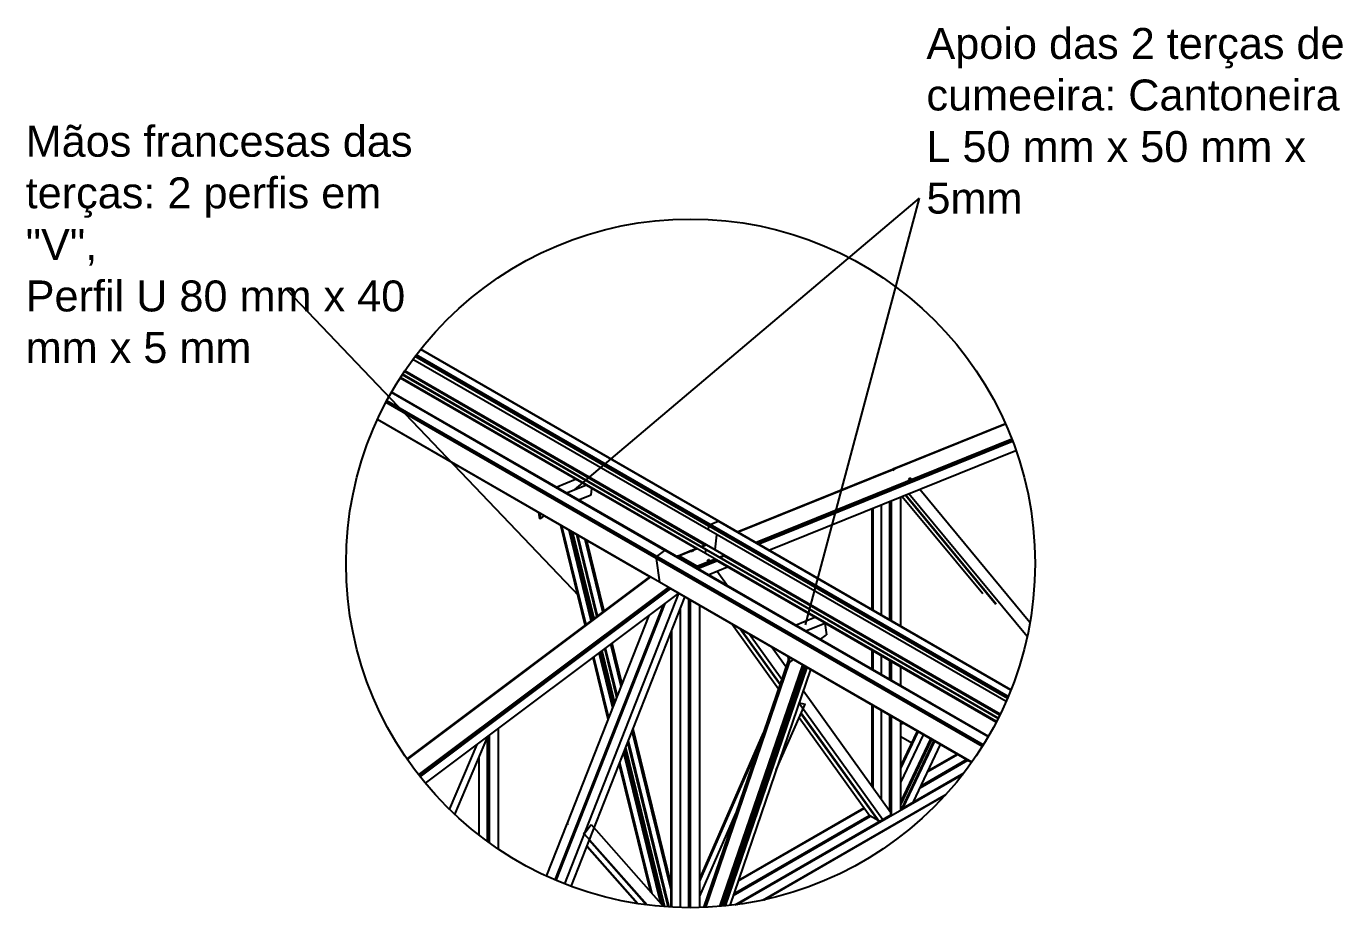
# Model space of a CAD drawing. Header units: millimetres. Extents: x 357 to 945, y 547 to 720.
# Drawn here: x 522.949 to 527.518, y 655.595 to 658.657 of the extents above; entities that cross this region are included whole.
import ezdxf

# ---------------------------------------------------------------- set-up
doc = ezdxf.new("R2010")
doc.units = ezdxf.units.MM
for name, color, linetype in [('LCL - COTAS', 30, 'Continuous'), ('LCL-TEXTO4', 4, 'Continuous'), ('PLANTA-VIS', 7, 'Continuous')]:
    doc.layers.add(name, color=color, linetype=linetype)
doc.styles.add('ROMANS', font='arial.ttf')

msp = doc.modelspace()

# ---------------------------------------------------------------- linework, layer by layer
for p, q in [((526.04774, 658.05996), (524.8498, 657.04638)), ((526.04774, 658.05996), (525.65262, 656.57757)), ((523.85331, 657.74127), (524.8668, 656.67871))]:
    msp.add_line(p, q)
at = {"layer": 'LCL - COTAS'}
msp.add_circle((525.25427, 656.79135), 1.19597, dxfattribs=at)
at = {"layer": 'PLANTA-VIS', "extrusion": (6.79673e-13, 0.816497, 0.57735)}
for p, q in [((525.34994, 656.93757), (524.31683, 657.53403)), ((525.35124, 656.93778), (524.31736, 657.53469)), ((525.35226, 656.9373), (524.31742, 657.53477)), ((525.31636, 656.90752), (524.29064, 657.49972)), ((525.31795, 656.92054), (524.29789, 657.50947)), ((525.31841, 656.92231), (524.29896, 657.51089)), ((525.31935, 656.92403), (524.30014, 657.51246)), ((525.32059, 656.92542), (524.30126, 657.51393)), ((525.32197, 656.92629), (524.30214, 657.51509)), ((524.89264, 657.06162), (524.24617, 657.43486)), ((524.85595, 657.08356), (524.24653, 657.43541)), ((525.30636, 656.82504), (524.24724, 657.43652)), ((525.30793, 656.83806), (524.2538, 657.44666)), ((525.30969, 656.83877), (524.25462, 657.44791)), ((525.30381, 656.85504), (524.2608, 657.45722)), ((525.30471, 656.85536), (524.26121, 657.45782)), ((525.3059, 656.85572), (524.26172, 657.45858)), ((525.33934, 656.83755), (524.26226, 657.4594)), ((525.33957, 656.83843), (524.26276, 657.46013)), ((525.16563, 656.83603), (524.21572, 657.38446)), ((525.16701, 656.83675), (524.21637, 657.3856)), ((525.16825, 656.83679), (524.2167, 657.38617)), ((525.13469, 656.80865), (524.19685, 657.35012)), ((525.13476, 656.81028), (524.19752, 657.3514)), ((525.13534, 656.81207), (524.19839, 657.35302)), ((525.13636, 656.81372), (524.1993, 657.35474)), ((525.13766, 656.81501), (524.20014, 657.3563)), ((525.11314, 656.74461), (524.16747, 657.29059)), ((525.11362, 656.74443), (524.16751, 657.29067)), ((525.14628, 656.72654), (524.16786, 657.29143)), ((525.95987, 657.12025), (526.34728, 657.27682)), ((525.96015, 657.12009), (526.34738, 657.27659)), ((525.96121, 657.1193), (526.34784, 657.27555)), ((525.4798, 656.86366), (526.36953, 657.22324)), ((525.4818, 656.86251), (526.37019, 657.22155)), ((525.48428, 656.86108), (526.371, 657.21944)), ((525.48683, 656.8596), (526.37183, 657.21727)), ((525.48909, 656.8583), (526.37256, 657.21535)), ((525.52611, 656.83693), (526.38406, 657.18367)), ((525.41605, 656.90047), (525.95621, 657.11877)), ((525.41633, 656.90031), (525.95591, 657.11837)), ((525.41757, 656.89959), (525.95458, 657.11662)), ((525.95345, 657.11512), (525.9581, 657.12128)), ((525.95628, 657.11349), (525.96093, 657.11965)), ((525.96093, 657.11965), (525.9581, 657.12128)), ((525.96093, 657.11965), (525.96359, 657.11644)), ((524.78823, 657.0562), (524.85518, 657.08325)), ((525.27333, 656.84259), (524.85595, 657.08356)), ((526.01073, 657.08205), (526.01537, 657.08821)), ((526.01356, 657.08042), (526.0182, 657.08658)), ((526.0182, 657.08658), (526.01537, 657.08821)), ((526.0182, 657.08658), (526.02086, 657.08337)), ((524.82358, 657.03578), (524.89053, 657.06284)), ((524.86565, 657.0115), (524.90957, 657.02925)), ((525.27235, 656.84239), (524.89264, 657.06162)), ((524.90957, 657.02925), (524.91213, 657.05037)), ((525.98435, 656.57236), (525.98435, 657.02213)), ((525.98896, 657.02399), (526.26864, 656.68685)), ((526, 657.02845), (526.31453, 656.6493)), ((526.00138, 657.02901), (526.3152, 656.65071)), ((526.01242, 657.03347), (526.42317, 656.53833)), ((526.04974, 657.04856), (526.43265, 656.58698)), ((525.88536, 656.62951), (525.88536, 656.98212)), ((525.88819, 656.62788), (525.88819, 656.98326)), ((525.91718, 656.61114), (525.91718, 656.99498)), ((525.94617, 656.59441), (525.94617, 657.0067)), ((525.949, 656.59277), (525.949, 657.00784)), ((525.9497, 656.59236), (525.9497, 657.00813)), ((525.95253, 656.59073), (525.95253, 657.00927)), ((524.72675, 656.96769), (524.7295, 656.94815)), ((524.73304, 656.94611), (524.7295, 656.94815)), ((524.73029, 656.96565), (524.73304, 656.94611)), ((524.73304, 656.94611), (524.74656, 656.95626)), ((525.32197, 656.92629), (525.34994, 656.93757)), ((525.32197, 656.92629), (525.34994, 656.93757)), ((525.34994, 656.93757), (525.35124, 656.93778)), ((525.34994, 656.93757), (525.35124, 656.93778)), ((526.36616, 656.35085), (525.34994, 656.93757)), ((525.35124, 656.93778), (525.35226, 656.9373)), ((526.36647, 656.35164), (525.35124, 656.93778)), ((525.35124, 656.93778), (525.35226, 656.9373)), ((526.36651, 656.35172), (525.35226, 656.9373)), ((524.88875, 656.57619), (524.8036, 656.92332)), ((524.89145, 656.57821), (524.80732, 656.92117)), ((524.90985, 656.59203), (524.83271, 656.90651)), ((524.91227, 656.59385), (524.83605, 656.90459)), ((524.91497, 656.59587), (524.83978, 656.90244)), ((524.91756, 656.59782), (524.84335, 656.90037)), ((524.91963, 656.59937), (524.84619, 656.89873)), ((524.92923, 656.60657), (524.85944, 656.89108)), ((524.93193, 656.6086), (524.86316, 656.88893)), ((525.31636, 656.90752), (525.31795, 656.92054)), ((525.31636, 656.90752), (525.31795, 656.92054)), ((526.34954, 656.31101), (525.31636, 656.90752)), ((525.31795, 656.92054), (525.31841, 656.92231)), ((525.31795, 656.92054), (525.31841, 656.92231)), ((526.35436, 656.32216), (525.31795, 656.92054)), ((525.31841, 656.92231), (525.31935, 656.92403)), ((525.31841, 656.92231), (525.31935, 656.92403)), ((526.35506, 656.3238), (525.31841, 656.92231)), ((525.31935, 656.92403), (525.32059, 656.92542)), ((525.31935, 656.92403), (525.32059, 656.92542)), ((526.35583, 656.32561), (525.31935, 656.92403)), ((525.32059, 656.92542), (525.32197, 656.92629)), ((525.32059, 656.92542), (525.32197, 656.92629)), ((526.35654, 656.32731), (525.32059, 656.92542)), ((526.35711, 656.32865), (525.32197, 656.92629)), ((525.33957, 656.83843), (525.34589, 656.89047)), ((525.33957, 656.83843), (525.34589, 656.89047)), ((524.95033, 656.62241), (524.88855, 656.87427)), ((524.9532, 656.62456), (524.8925, 656.872)), ((524.95455, 656.62558), (524.89438, 656.87091)), ((525.13766, 656.81501), (525.16563, 656.83603)), ((525.13766, 656.81501), (525.16563, 656.83603)), ((525.16563, 656.83603), (525.16701, 656.83675)), ((525.16563, 656.83603), (525.16701, 656.83675)), ((526.28718, 656.1885), (525.16563, 656.83603)), ((525.16701, 656.83675), (525.16825, 656.83679)), ((525.16701, 656.83675), (525.16825, 656.83679)), ((526.28784, 656.18963), (525.16701, 656.83675)), ((526.28818, 656.1902), (525.16825, 656.83679)), ((525.21095, 656.81758), (525.25819, 656.83667)), ((525.21247, 656.81792), (525.25786, 656.83626)), ((525.25521, 656.83293), (525.25929, 656.83805)), ((525.25803, 656.8313), (525.26211, 656.83642)), ((525.26211, 656.83642), (525.25929, 656.83805)), ((525.26024, 656.8375), (525.27266, 656.84252)), ((525.26052, 656.83734), (525.27367, 656.84265)), ((525.26176, 656.83662), (525.27528, 656.84208)), ((525.26211, 656.83642), (525.26405, 656.83373)), ((525.2909, 656.84961), (525.30626, 656.85582)), ((525.29214, 656.8489), (525.30815, 656.85536)), ((525.30636, 656.82504), (525.30793, 656.83806)), ((525.30636, 656.82504), (525.30793, 656.83806)), ((525.30793, 656.83806), (525.30969, 656.83877)), ((525.30793, 656.83806), (525.30969, 656.83877)), ((525.73353, 656.59234), (525.30793, 656.83806)), ((525.73529, 656.59305), (525.30969, 656.83877)), ((525.33926, 656.8374), (525.33934, 656.83755)), ((525.33926, 656.8374), (525.33934, 656.83755)), ((525.33934, 656.83755), (525.33957, 656.83843)), ((525.33934, 656.83755), (525.33957, 656.83843)), ((525.75148, 656.59959), (525.33934, 656.83755)), ((525.75252, 656.60001), (525.33957, 656.83843)), ((525.13469, 656.80865), (525.13476, 656.81028)), ((525.13469, 656.80865), (525.13476, 656.81028)), ((526.26688, 656.15499), (525.13469, 656.80865)), ((525.13469, 656.80865), (525.14628, 656.72654)), ((525.13469, 656.80865), (525.14628, 656.72654)), ((525.13476, 656.81028), (525.13534, 656.81207)), ((525.13476, 656.81028), (525.13534, 656.81207)), ((526.26765, 656.15621), (525.13476, 656.81028)), ((525.13534, 656.81207), (525.13636, 656.81372)), ((525.13534, 656.81207), (525.13636, 656.81372)), ((526.26862, 656.15777), (525.13534, 656.81207)), ((525.13636, 656.81372), (525.13766, 656.81501)), ((525.13636, 656.81372), (525.13766, 656.81501)), ((526.26965, 656.15942), (525.13636, 656.81372)), ((526.27059, 656.16092), (525.13766, 656.81501)), ((525.20652, 656.8147), (525.20841, 656.81611)), ((525.20709, 656.81437), (525.20965, 656.81629)), ((525.20965, 656.81629), (525.20841, 656.81611)), ((525.20843, 656.81359), (525.21123, 656.81569)), ((525.21123, 656.81569), (525.20965, 656.81629)), ((525.20977, 656.81625), (525.20983, 656.81643)), ((525.20983, 656.81643), (525.21095, 656.81758)), ((525.21095, 656.81758), (525.21247, 656.81792)), ((525.27346, 656.77977), (525.21123, 656.81569)), ((525.21247, 656.81792), (525.21414, 656.81737)), ((525.21254, 656.81494), (525.21299, 656.81504)), ((525.21284, 656.81476), (525.21329, 656.81495)), ((525.21299, 656.81504), (525.21383, 656.81477)), ((525.21364, 656.8143), (525.21423, 656.81454)), ((525.27606, 656.77884), (525.21383, 656.81477)), ((525.21414, 656.81737), (525.25643, 656.83446)), ((525.27637, 656.78145), (525.21414, 656.81737)), ((525.25073, 656.79339), (525.21926, 656.81156)), ((525.24082, 656.79919), (525.24091, 656.79906)), ((525.25029, 656.79314), (525.25073, 656.79339)), ((525.25073, 656.79289), (525.25073, 656.79339)), ((525.25383, 656.7911), (525.25427, 656.79135)), ((525.27633, 656.77862), (525.25427, 656.79135)), ((525.27637, 656.78145), (525.33751, 656.80616)), ((525.27794, 656.78012), (525.33914, 656.80485)), ((525.27918, 656.77819), (525.34089, 656.80313)), ((525.2799, 656.77597), (525.34313, 656.80153)), ((525.27998, 656.77379), (525.34539, 656.80023)), ((525.71934, 656.5866), (525.30636, 656.82504)), ((525.30636, 656.82504), (525.3064, 656.82412)), ((525.30636, 656.82504), (525.3064, 656.82412)), ((525.31248, 656.79986), (525.31656, 656.80498)), ((525.31531, 656.79823), (525.31939, 656.80335)), ((525.31939, 656.80335), (525.31656, 656.80498)), ((525.31939, 656.80335), (525.32132, 656.80066)), ((525.71779, 656.58598), (525.3395, 656.80438)), ((525.71702, 656.58566), (525.34142, 656.80251)), ((525.35437, 656.81297), (525.37037, 656.81944)), ((525.35637, 656.81182), (525.37173, 656.81802)), ((525.74841, 656.59835), (525.37129, 656.81608)), ((525.74926, 656.59869), (525.37178, 656.81664)), ((525.75034, 656.59913), (525.37183, 656.81766)), ((524.27008, 656.11185), (525.11317, 656.74463)), ((525.2691, 656.78286), (525.26919, 656.78273)), ((525.27066, 656.77767), (525.27346, 656.77977)), ((525.27256, 656.77657), (525.27512, 656.77849)), ((525.27264, 656.78082), (525.27273, 656.78069)), ((525.27346, 656.77977), (525.27512, 656.77849)), ((525.27475, 656.7753), (525.27664, 656.77672)), ((525.27512, 656.77849), (525.27664, 656.77672)), ((525.27684, 656.77818), (525.27606, 656.77884)), ((525.27794, 656.78012), (525.27637, 656.78145)), ((525.27664, 656.77672), (525.27776, 656.77474)), ((525.27747, 656.77722), (525.27684, 656.77818)), ((525.27688, 656.77408), (525.27776, 656.77474)), ((525.27782, 656.7761), (525.27747, 656.77722)), ((525.27776, 656.77474), (525.27818, 656.77332)), ((525.27781, 656.77458), (525.27786, 656.77502)), ((525.27786, 656.77502), (525.27782, 656.7761)), ((525.27918, 656.77819), (525.27794, 656.78012)), ((525.2799, 656.77597), (525.27918, 656.77819)), ((525.27981, 656.77238), (525.27998, 656.77379)), ((525.27998, 656.77379), (525.2799, 656.77597)), ((525.31546, 656.7518), (525.3824, 656.77885)), ((525.34722, 656.76463), (525.38551, 656.71135)), ((524.27042, 656.11135), (525.11392, 656.74444)), ((524.27124, 656.11017), (525.11544, 656.74379)), ((524.31036, 656.05691), (525.17766, 656.70787)), ((524.31161, 656.05532), (525.17939, 656.70664)), ((524.31304, 656.05349), (525.1814, 656.70524)), ((524.31444, 656.05171), (525.1835, 656.70399)), ((524.31559, 656.05025), (525.18525, 656.70298)), ((526.23055, 656.10054), (525.14628, 656.72654)), ((525.14628, 656.72654), (525.14655, 656.72583)), ((525.14628, 656.72654), (525.14655, 656.72583)), ((526.23006, 656.09985), (525.17987, 656.70618)), ((526.23001, 656.09978), (525.18212, 656.70478)), ((524.33388, 656.02765), (525.21261, 656.68718)), ((524.81802, 655.67778), (525.21415, 656.68629)), ((524.84007, 655.66939), (525.23481, 656.67436)), ((525.2479, 655.5954), (525.2479, 656.6668)), ((525.25073, 655.59539), (525.25073, 656.66517)), ((525.25144, 655.59538), (525.25144, 656.66476)), ((525.25427, 655.59538), (525.25427, 656.66313)), ((524.78439, 655.69155), (525.15993, 656.64764)), ((524.78656, 655.69062), (525.16352, 656.65034)), ((524.7881, 655.68997), (525.16608, 656.65226)), ((524.82724, 655.88898), (525.11073, 656.61071)), ((525.21891, 655.5959), (525.21891, 656.63387)), ((525.28609, 655.5958), (525.28609, 656.64476)), ((525.39846, 656.57988), (525.55973, 656.35552)), ((525.42674, 656.56355), (525.56507, 656.37112)), ((525.61864, 656.57714), (525.68559, 656.60419)), ((525.654, 656.55673), (525.72094, 656.58378)), ((526.3156, 656.24007), (525.71702, 656.58566)), ((526.31591, 656.24066), (525.71779, 656.58598)), ((526.31651, 656.24182), (525.71934, 656.5866)), ((525.72056, 656.58362), (525.72624, 656.5432)), ((526.32201, 656.25258), (525.73353, 656.59234)), ((526.32268, 656.25392), (525.73529, 656.59305)), ((526.32765, 656.26392), (525.74841, 656.59835)), ((526.32798, 656.26457), (525.74926, 656.59869)), ((526.32838, 656.2654), (525.75034, 656.59913)), ((526.32881, 656.26627), (525.75148, 656.59959)), ((526.3292, 656.26707), (525.75252, 656.60001)), ((525.18709, 655.59727), (525.18709, 656.55286)), ((525.18992, 655.59711), (525.18992, 656.56006)), ((525.43028, 656.56151), (525.56573, 656.37307)), ((525.45856, 656.54518), (525.57107, 656.38866)), ((525.70473, 656.52706), (525.72624, 656.5432)), ((524.98425, 656.28872), (524.93722, 656.48048)), ((524.98602, 656.29322), (524.93964, 656.4823)), ((524.98799, 656.29823), (524.94234, 656.48432)), ((524.98987, 656.30303), (524.94493, 656.48627)), ((524.99138, 656.30686), (524.94699, 656.48782)), ((524.99838, 656.32468), (524.95659, 656.49502)), ((525.00034, 656.32969), (524.95929, 656.49705)), ((525.01376, 656.36385), (524.9777, 656.51086)), ((525.01585, 656.36916), (524.98056, 656.51301)), ((525.01684, 656.37168), (524.98192, 656.51403)), ((525.53788, 656.49939), (525.58603, 656.43239)), ((525.88536, 656.42277), (525.88536, 656.48847)), ((525.88819, 656.42114), (525.88819, 656.48684)), ((524.96887, 656.24956), (524.91611, 656.46464)), ((524.97084, 656.25457), (524.91881, 656.46667)), ((525.59353, 656.45429), (525.29988, 655.59625)), ((525.59356, 656.45404), (525.3, 655.59626)), ((525.59419, 656.44956), (525.3022, 655.59634)), ((525.59725, 656.44715), (525.30613, 655.59651)), ((525.64259, 656.43893), (525.35536, 655.59966)), ((525.64676, 656.43652), (525.36051, 655.60011)), ((525.65123, 656.43394), (525.36604, 655.60062)), ((525.65533, 656.43158), (525.37111, 655.6011)), ((525.65842, 656.42979), (525.37495, 655.60148)), ((525.59155, 656.4684), (525.59429, 656.44886)), ((525.59783, 656.44682), (525.59429, 656.44886)), ((525.59508, 656.46636), (525.59783, 656.44682)), ((525.59783, 656.44682), (525.61135, 656.45697)), ((525.91718, 656.4044), (525.91718, 656.4701)), ((525.94617, 656.38766), (525.94617, 656.45336)), ((525.949, 656.38603), (525.949, 656.45173)), ((525.9497, 656.38562), (525.9497, 656.45132)), ((525.95253, 656.38399), (525.95253, 656.44969)), ((525.98435, 656.36562), (525.98435, 656.43132)), ((525.67122, 656.4224), (525.39086, 655.60321)), ((525.64606, 656.34889), (525.9497, 655.92645)), ((525.02877, 656.30267), (525.02807, 656.30549)), ((525.03085, 656.30798), (525.03016, 656.3108)), ((525.03184, 656.3105), (525.03115, 656.31333)), ((525.55185, 656.07362), (525.65174, 656.30232)), ((525.63109, 656.30516), (525.92152, 655.90111)), ((525.63151, 656.30639), (525.65174, 656.30232)), ((525.88536, 656.01597), (525.88536, 656.29877)), ((525.88819, 656.01204), (525.88819, 656.29714)), ((526.08595, 656.30696), (526.08977, 656.30916)), ((525.00488, 656.24186), (525.00419, 656.24468)), ((525.00638, 656.24569), (525.00569, 656.24851)), ((525.01338, 656.2635), (525.01269, 656.26633)), ((525.01535, 656.26851), (525.01466, 656.27134)), ((525.63142, 656.25579), (525.87688, 655.9143)), ((525.63767, 656.27011), (525.90516, 655.89797)), ((525.63845, 656.2719), (525.9087, 655.89593)), ((525.91718, 655.9717), (525.91718, 656.2804)), ((525.94617, 655.93137), (525.94617, 656.26366)), ((525.949, 655.92791), (525.949, 656.26203)), ((525.9497, 655.91738), (525.9497, 656.26162)), ((525.95253, 655.91861), (525.95253, 656.25998)), ((524.58782, 655.79828), (524.58782, 656.21824)), ((524.98584, 656.19339), (524.98515, 656.19621)), ((524.99926, 656.22755), (524.99857, 656.23037)), ((525.00102, 656.23204), (525.00033, 656.23487)), ((525.00299, 656.23705), (525.0023, 656.23988)), ((525.18709, 655.65723), (525.05185, 656.20856)), ((525.18709, 655.67104), (525.05394, 656.21387)), ((525.18709, 655.6776), (525.05493, 656.21639)), ((525.28609, 655.69585), (525.50732, 656.2024)), ((525.949, 656.22789), (525.9497, 656.2283)), ((525.9497, 656.2232), (525.949, 656.22301)), ((525.9497, 656.20927), (525.949, 656.20968)), ((525.98435, 655.93698), (525.98435, 656.24161)), ((525.99516, 656.23538), (525.98435, 656.23248)), ((525.98435, 656.08658), (526.04201, 656.20832)), ((525.98435, 656.07897), (526.04484, 656.20669)), ((524.41767, 655.93669), (524.51324, 656.16227)), ((524.43577, 655.91934), (524.55056, 656.19028)), ((524.54963, 655.825), (524.54963, 656.18809)), ((524.55246, 655.82294), (524.55246, 656.1917)), ((524.55317, 655.82243), (524.55317, 656.19223)), ((524.556, 655.82039), (524.556, 656.19436)), ((524.98387, 656.18838), (524.98318, 656.19121)), ((525.16508, 655.59871), (525.02947, 656.15157)), ((525.17665, 655.5979), (525.03647, 656.16939)), ((525.1799, 655.59769), (525.03844, 656.1744)), ((525.28609, 655.68774), (525.4945, 656.16493)), ((525.98435, 656.0301), (526.06302, 656.1962)), ((526.02254, 656.16722), (525.98435, 656.18927)), ((525.98435, 655.96165), (526.08847, 656.1815)), ((525.98435, 655.95621), (526.0905, 656.18033)), ((525.98435, 655.95215), (526.09201, 656.17946)), ((525.98749, 655.9392), (526.09929, 656.17526)), ((525.99245, 655.94206), (526.10212, 656.17362)), ((526.02785, 655.9625), (526.12232, 656.16196)), ((524.52064, 655.84682), (524.52064, 656.11966)), ((525.15089, 655.60937), (525.02234, 656.13343)), ((525.15487, 655.60486), (525.02411, 656.13793)), ((525.1593, 655.59984), (525.02608, 656.14294)), ((525.16259, 655.5989), (525.02797, 656.14774)), ((526.05127, 656.01195), (526.21671, 656.10746)), ((526.052, 656.01349), (526.21574, 656.10802)), ((526.05286, 656.01531), (526.21459, 656.10868)), ((526.05373, 656.01714), (526.21344, 656.10935)), ((526.05446, 656.01869), (526.21247, 656.10991)), ((526.07254, 656.13835), (526.07103, 656.13923)), ((526.07788, 656.06814), (526.18135, 656.12788)), ((526.07948, 656.07151), (526.17923, 656.1291)), ((525.11626, 655.64868), (525.00696, 656.09427)), ((525.12069, 655.64365), (525.00893, 656.09928)), ((525.41502, 655.60623), (526.20023, 656.05957)), ((525.98435, 655.93739), (526.20363, 656.06398)), ((525.9497, 656.04597), (525.949, 656.04638)), ((526.02211, 656.03594), (526.02476, 656.03747)), ((526.02371, 656.03931), (526.02636, 656.04084)), ((525.50418, 655.62178), (526.14219, 655.99014)), ((525.50833, 655.62268), (526.13933, 655.98699)), ((525.50981, 655.623), (526.13832, 655.98587)), ((525.949, 656.01193), (525.9497, 656.01342)), ((525.949, 656.00432), (525.9497, 656.00582)), ((525.9955, 655.97975), (525.99815, 655.98128)), ((525.99623, 655.98129), (525.99888, 655.98282)), ((525.99709, 655.98311), (525.99974, 655.98464)), ((525.99796, 655.98494), (526.00061, 655.98647)), ((525.99869, 655.98649), (526.00134, 655.98802)), ((525.41998, 655.6883), (525.85768, 655.94101)), ((525.42103, 655.69135), (525.85644, 655.94274)), ((525.94876, 655.92777), (525.949, 655.92791)), ((525.949, 655.95545), (525.9497, 655.95694)), ((525.9497, 655.95209), (525.949, 655.9525)), ((524.75483, 655.70465), (524.82609, 655.88606)), ((524.82554, 655.88668), (524.82724, 655.88898)), ((524.82554, 655.88668), (524.82609, 655.88606)), ((524.82837, 655.88505), (524.82554, 655.88668)), ((524.82837, 655.88505), (524.83007, 655.88735)), ((524.82837, 655.88505), (524.82892, 655.88442)), ((524.86655, 655.89428), (524.8678, 655.89287)), ((524.87107, 655.9012), (524.8696, 655.90205)), ((524.87253, 655.9049), (524.87106, 655.90575)), ((524.88564, 655.85198), (524.9091, 655.88378)), ((524.9091, 655.88378), (525.15994, 655.59911)), ((525.28609, 655.63517), (525.41137, 655.92201)), ((525.40257, 655.63742), (525.87951, 655.91278)), ((525.40305, 655.63881), (525.87854, 655.91334)), ((525.40361, 655.64046), (525.8774, 655.914)), ((525.40418, 655.64212), (525.87651, 655.91482)), ((525.40466, 655.64353), (525.87593, 655.91562)), ((525.4095, 655.6055), (525.95218, 655.91881)), ((525.90516, 655.89797), (525.87688, 655.9143)), ((525.90516, 655.89797), (525.90625, 655.89934)), ((525.91062, 655.89482), (525.9087, 655.89593)), ((524.85184, 655.85683), (524.85309, 655.85541)), ((524.85227, 655.85792), (524.85352, 655.8565)), ((524.88281, 655.85361), (524.88451, 655.85591)), ((524.88281, 655.85361), (524.88336, 655.85299)), ((524.88564, 655.85198), (524.88281, 655.85361)), ((524.88564, 655.85198), (525.10332, 655.60494)), ((524.89463, 655.80828), (525.06958, 655.60973)), ((524.89505, 655.80937), (525.07119, 655.60948)), ((524.9033, 655.83036), (525.10176, 655.60514)), ((525.25073, 655.6149), (525.25144, 655.61652)), ((525.25073, 655.6068), (525.25144, 655.60841))]:
    msp.add_line(p, q, dxfattribs=at)

# ---------------------------------------------------------------- texts
at = {"layer": 'LCL-TEXTO4', "char_height": 0.10743114, "width": 1.5168358, "attachment_point": 1, "style": 'ROMANS'}
for s, insert in [('{\\fArial|b0|i0|c0|p34;\\H1.00007x;\\C2;Apoio das 2 terças de cumeeira: Cantoneira L 50 mm x 50 mm x 5mm}', (526.07321, 658.65085)), ('{\\fArial|b0|i0|c186|p34;\\H1.00007x;\\C2;Mão\\fArial|b0|i0|c0|p34;s\\fArial|b0|i0|c186|p34; francesa\\fArial|b0|i0|c0|p34;s \\fArial|b0|i0|c186|p34;das terças: \\fArial|b0|i0|c0|p34;2 perfis em "V",\\PPerfil U 80 mm x 40 mm x 5 mm }', (522.94629, 658.31107))]:
    msp.add_mtext(s, dxfattribs=dict(at, insert=insert))

doc.saveas('drawing.dxf')
